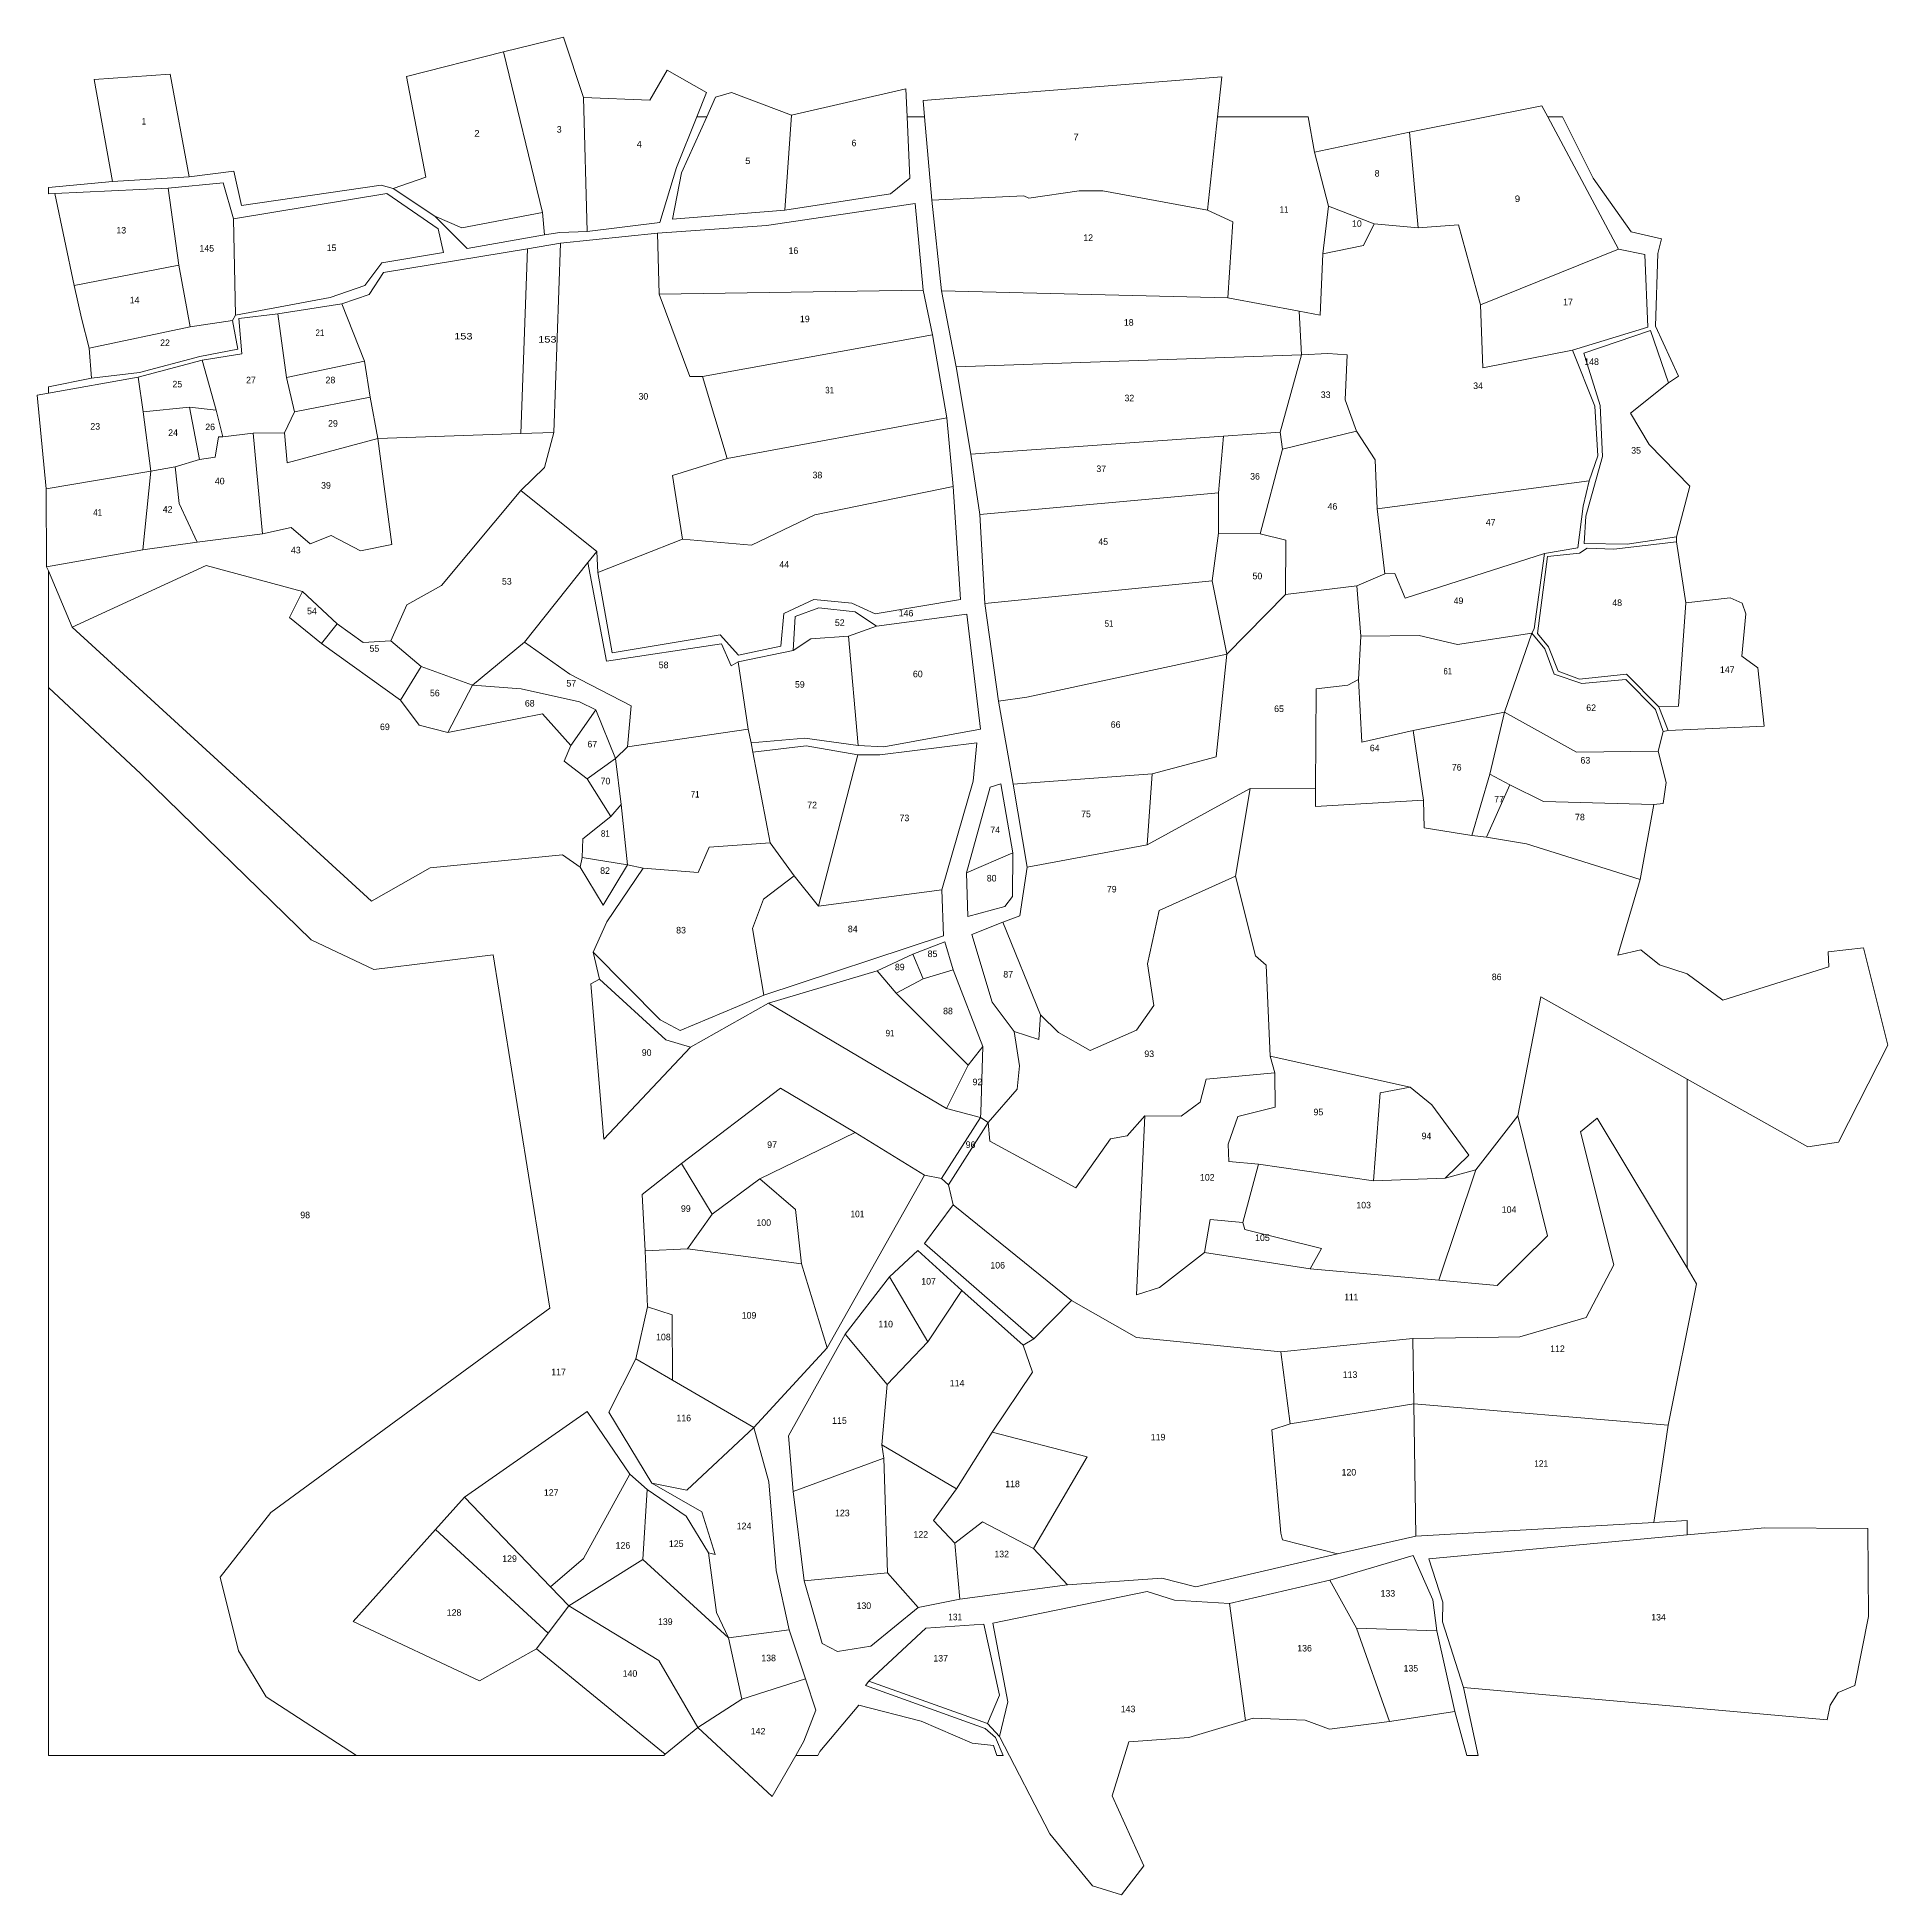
# Model space of a CAD drawing. Header units: metres. Extents: x 364497 to 365061, y 1837957 to 1838524.
import ezdxf

# ---------------------------------------------------------------- set-up
doc = ezdxf.new("R2010")
doc.units = ezdxf.units.M
doc.header["$LTSCALE"] = 0.8
doc.layers.add('10', color=7, linetype='Continuous', lineweight=13)
doc.layers.add('15', color=7, linetype='Continuous')

msp = doc.modelspace()

# ---------------------------------------------------------------- linework, layer by layer
at = {"layer": '10'}
for p, q in [((364638.81, 1838519.77), (364650.71, 1838470.79)), ((364697.81, 1838500), (364700.78, 1838507.46)), ((364726.76, 1838500.54), (364761.62, 1838508.56)), ((364766.91, 1838504.92), (364858.03, 1838512.21)), ((364663.24, 1838505.87), (364664.41, 1838465.03)), ((364700.86, 1838500), (364703.52, 1838505.95)), ((364915.33, 1838495.35), (364955.69, 1838503.33)), ((364691.65, 1838484.54), (364697.81, 1838500)), ((364693.21, 1838482.88), (364700.86, 1838500)), ((364697.81, 1838500), (364700.86, 1838500)), ((364726.76, 1838500.54), (364724.69, 1838471.49)), ((364767.33, 1838500), (364762.02, 1838500)), ((364915.33, 1838495.35), (364886.34, 1838489.2)), ((364886.34, 1838489.2), (364890.59, 1838472.69)), ((364519.57, 1838480.27), (364542.96, 1838481.68)), ((364501.93, 1838476.6), (364536.56, 1838478.25)), ((364501.93, 1838476.6), (364507.82, 1838448.54)), ((364536.56, 1838478.25), (364539.74, 1838454.7)), ((364769.51, 1838474.57), (364772.52, 1838446.86)), ((364556.44, 1838468.83), (364557.03, 1838439.5)), ((364627.78, 1838459.76), (364617.89, 1838469.63)), ((364651.41, 1838464.02), (364650.71, 1838470.79)), ((364890.59, 1838472.69), (364888.86, 1838458.15)), ((364890.59, 1838472.69), (364904.49, 1838467.3)), ((364627.78, 1838459.76), (364651.41, 1838464.02)), ((364655.99, 1838464.7), (364651.41, 1838464.02)), ((364664.41, 1838465.03), (364655.99, 1838464.7)), ((364644.14, 1838403.35), (364646.17, 1838459.75)), ((364888.86, 1838458.15), (364888.06, 1838439.42)), ((364979.06, 1838459.65), (364936.95, 1838442.65)), ((364686.33, 1838445.84), (364766.93, 1838447.12)), ((364859.86, 1838444.77), (364772.52, 1838446.86)), ((364776.99, 1838423.65), (364772.52, 1838446.86)), ((364556.14, 1838437.83), (364557.03, 1838439.5)), ((364589.52, 1838442.92), (364596.42, 1838425.4)), ((364882.37, 1838427.37), (364881.63, 1838440.64)), ((364512.38, 1838429.42), (364543.29, 1838435.93)), ((364546.94, 1838425.78), (364551.13, 1838410.5)), ((364572.59, 1838420.49), (364596.42, 1838425.4)), ((364882.37, 1838427.37), (364776.99, 1838423.65)), ((364882.37, 1838427.37), (364875.83, 1838403.8)), ((364500, 1838415.7), (364527.42, 1838420.58)), ((364707.07, 1838395.74), (364699.6, 1838420.74)), ((364496.56, 1838415.09), (364500, 1838415.7)), ((364499.35, 1838386.51), (364496.56, 1838415.09)), ((364546.1, 1838395.41), (364543.04, 1838411.36)), ((364575.13, 1838409.96), (364598.15, 1838414.45)), ((364707.07, 1838395.74), (364774.11, 1838408.13)), ((364774.11, 1838408.13), (364776.1, 1838387.16)), ((364562.44, 1838403.45), (364565.3, 1838372.78)), ((364781.45, 1838397.03), (364858.53, 1838402.55)), ((364857.06, 1838385.26), (364858.53, 1838402.55)), ((364858.53, 1838402.55), (364875.83, 1838403.8)), ((364876.57, 1838398.57), (364899.13, 1838404.03)), ((364538.66, 1838393.21), (364546.1, 1838395.41)), ((364499.35, 1838386.51), (364531.28, 1838391.86)), ((364528.83, 1838367.83), (364531.28, 1838391.86)), ((364970.13, 1838388.95), (364905.46, 1838380.36)), ((364499.45, 1838362.71), (364499.35, 1838386.51)), ((364565.3, 1838372.78), (364545.42, 1838370.21)), ((364869.72, 1838372.77), (364856.96, 1838372.99)), ((364996.73, 1838370.32), (364996.74, 1838371.86)), ((364499.45, 1838362.71), (364528.83, 1838367.83)), ((364528.83, 1838367.83), (364545.42, 1838370.21)), ((364999.57, 1838351.67), (364996.73, 1838370.32)), ((364499.45, 1838362.71), (364500, 1838361.41)), ((364877.42, 1838354.21), (364859.58, 1838336.01)), ((364899.21, 1838356.89), (364877.42, 1838354.21)), ((364744.13, 1838341.47), (364752.63, 1838344.55)), ((364607.39, 1838322.03), (364583.3, 1838339.23)), ((364744.13, 1838341.47), (364747.05, 1838308.11)), ((364900.45, 1838341.53), (364899.73, 1838328.34)), ((364629.44, 1838326.55), (364613.7, 1838332.25)), ((364629.44, 1838326.55), (364621.91, 1838312.1)), ((364667.04, 1838319.04), (364659.42, 1838308.17)), ((364672.98, 1838304.14), (364667.04, 1838319.04)), ((364713.52, 1838313.18), (364676.65, 1838307.74)), ((364714.88, 1838306.14), (364714.41, 1838309)), ((364916.37, 1838312.76), (364919.61, 1838291.46)), ((364992.69, 1838312.42), (364994.25, 1838312.68)), ((364664.37, 1838297.95), (364672.98, 1838304.14)), ((364746.92, 1838305.27), (364735, 1838259.09)), ((364671.6, 1838286.47), (364664.37, 1838297.95)), ((364835.21, 1838277.84), (364866.64, 1838295.03)), ((364866.64, 1838295.03), (364862.24, 1838268.32)), ((364866.64, 1838295.03), (364886.64, 1838294.92)), ((364919.61, 1838291.46), (364886.61, 1838289.52)), ((364674.78, 1838290.18), (364676.72, 1838271.74)), ((364989.8, 1838290.1), (364985.67, 1838267.27)), ((364720.24, 1838278.4), (364727.5, 1838268.34)), ((364794.26, 1838275.39), (364780.12, 1838269.3)), ((364835.21, 1838277.84), (364798.64, 1838270.99)), ((364662.82, 1838273.94), (364662.26, 1838271.02)), ((364676.72, 1838271.74), (364681.47, 1838270.69)), ((364666.16, 1838245.11), (364668.1, 1838236.84)), ((364695.93, 1838216.11), (364719.7, 1838229.49)), ((364758.65, 1838232.6), (364780.6, 1838210.6)), ((364948.38, 1838195.18), (364955.31, 1838231.49)), ((364955.31, 1838231.49), (365000, 1838206.36)), ((364874.19, 1838208.28), (364872.77, 1838213.32)), ((364915.5, 1838203.9), (364872.77, 1838213.32)), ((365000, 1838206.36), (365000, 1838148.74)), ((365000, 1838206.36), (365036.82, 1838185.66)), ((364935.54, 1838178.71), (364948.38, 1838195.18)), ((364772.45, 1838176.06), (364784.43, 1838194.61)), ((364774.63, 1838174.1), (364786.69, 1838193.08)), ((364784.43, 1838194.61), (364786.69, 1838193.08)), ((364972.54, 1838194.46), (365000, 1838148.74)), ((364869.18, 1838180.39), (364864.4, 1838162.59)), ((364737.59, 1838124.35), (364767.33, 1838177.05)), ((364772.45, 1838176.06), (364774.63, 1838174.1)), ((364774.63, 1838174.1), (364776.06, 1838168.03)), ((364682.76, 1838136.86), (364682.05, 1838153.95)), ((364729.75, 1838149.94), (364694.99, 1838154.53)), ((365000, 1838148.74), (365002.9, 1838143.91)), ((364797.4, 1838125.18), (364778.73, 1838141.88)), ((364812.2, 1838138.81), (364800.66, 1838127.08)), ((364994.19, 1838100.78), (365002.9, 1838143.91)), ((364679.21, 1838120.96), (364682.76, 1838136.86)), ((364743.1, 1838128.47), (364755.94, 1838113.17)), ((364797.4, 1838125.18), (364800.66, 1838127.08)), ((364916.27, 1838127.24), (364876.02, 1838123.08)), ((364876.02, 1838123.08), (364878.92, 1838101.14)), ((364916.58, 1838107.25), (364878.92, 1838101.14)), ((364994.19, 1838100.78), (364916.58, 1838107.25)), ((364754.92, 1838090.64), (364754.29, 1838094.73)), ((364787.95, 1838098.59), (364777.08, 1838081.28)), ((364727.27, 1838080.55), (364754.92, 1838090.64)), ((364754.92, 1838090.64), (364756.02, 1838055.7)), ((364682.69, 1838081.1), (364677.42, 1838085.82)), ((364682.69, 1838081.1), (364681.37, 1838059.76)), ((364730.6, 1838053.3), (364727.27, 1838080.55)), ((364592.93, 1838040.8), (364618.1, 1838068.87)), ((364652.51, 1838037.3), (364618.1, 1838068.87)), ((364893.31, 1838061.53), (364917.22, 1838066.86)), ((364921.17, 1838059.99), (365000, 1838067.26)), ((365000, 1838067.26), (365023.7, 1838069.45)), ((364658.75, 1838045.64), (364681.37, 1838059.76)), ((364810.95, 1838052.07), (364800.53, 1838063.07)), ((364860.37, 1838046.35), (364891.01, 1838053.46)), ((364891.01, 1838053.46), (364899.09, 1838038.85)), ((364653.16, 1838051.47), (364658.75, 1838045.64)), ((364778.1, 1838047.61), (364810.95, 1838052.07)), ((364865.24, 1838010.64), (364860.37, 1838046.35)), ((364929.09, 1838013.41), (364923.61, 1838038.03)), ((364750.34, 1838022.68), (364786.57, 1838009.69)), ((364720.8, 1837987.41), (364698.15, 1838008.48)), ((364786.57, 1838009.69), (364790.22, 1838005.79)), ((364929.09, 1838013.41), (364909.2, 1838010.3)), ((364500, 1838000), (364593.97, 1838000)), ((364593.97, 1838000), (364687.81, 1838000)), ((364687.81, 1838000), (364688.14, 1838000.34))]:
    msp.add_line(p, q, dxfattribs=at)
for points in [[(364605.19, 1838478.15), (364615.18, 1838481.56), (364609.21, 1838512.31), (364638.81, 1838519.77), (364657.12, 1838524.3), (364663.24, 1838505.87)], [(364519.57, 1838480.27), (364513.98, 1838511.4), (364537.18, 1838513.03), (364542.96, 1838481.68)], [(364663.24, 1838505.87), (364683.47, 1838505.03), (364688.82, 1838514.19), (364700.78, 1838507.46)], [(364726.76, 1838500.54), (364708.42, 1838507.41), (364703.52, 1838505.95)], [(364761.62, 1838508.56), (364762.02, 1838500), (364762.88, 1838481.3)], [(364853.61, 1838471.49), (364856.7, 1838500), (364858.03, 1838512.21)], [(364766.91, 1838504.92), (364767.33, 1838500), (364769.51, 1838474.57)], [(364955.69, 1838503.33), (364957.47, 1838500), (364979.06, 1838459.65)], [(364856.7, 1838500), (364884.35, 1838500), (364886.34, 1838489.2)], [(364957.47, 1838500), (364962.01, 1838500), (364971.3, 1838481.31), (364982.96, 1838464.86), (364992.19, 1838462.76), (364991.1, 1838458.24), (364990.36, 1838436.09), (364997.33, 1838420.87), (364994.36, 1838418.78)], [(364915.33, 1838495.35), (364917.92, 1838466.16), (364904.49, 1838467.3)], [(364691.65, 1838484.54), (364686.6, 1838467.74), (364664.41, 1838465.03)], [(364519.57, 1838480.27), (364500, 1838478.41), (364500, 1838476.44), (364501.93, 1838476.6)], [(364556.44, 1838468.83), (364553.33, 1838479.8), (364536.56, 1838478.25)], [(364542.96, 1838481.68), (364556.53, 1838483.38), (364558.92, 1838472.97), (364601.57, 1838479.16), (364605.19, 1838478.15)], [(364693.21, 1838482.88), (364690.45, 1838468.76), (364724.69, 1838471.49)], [(364762.88, 1838481.3), (364756.92, 1838476.45), (364724.69, 1838471.49)], [(364557.03, 1838439.5), (364585.95, 1838444.86), (364596.58, 1838448.54), (364601.76, 1838455.45), (364620.51, 1838458.54), (364618.91, 1838465.77), (364603.27, 1838476.57), (364556.44, 1838468.83)], [(364650.71, 1838470.79), (364626.15, 1838466.14), (364617.89, 1838469.63), (364605.19, 1838478.15)], [(364686.33, 1838445.84), (364685.87, 1838464.45), (364719.12, 1838466.86), (364764.46, 1838473.49), (364766.93, 1838447.12)], [(364853.61, 1838471.49), (364821.74, 1838477.43), (364814.45, 1838477.42), (364799.12, 1838475.12), (364797.59, 1838475.89), (364769.51, 1838474.57)], [(364859.86, 1838444.77), (364861.43, 1838467.94), (364853.61, 1838471.49)], [(364904.49, 1838467.3), (364901.24, 1838460.7), (364888.86, 1838458.15)], [(364685.87, 1838464.45), (364656.23, 1838461.41), (364654.16, 1838403.69)], [(364936.95, 1838442.65), (364930.23, 1838467.01), (364917.92, 1838466.16)], [(364602.26, 1838452.49), (364646.17, 1838459.75), (364656.23, 1838461.41)], [(364964.98, 1838428.75), (364987.98, 1838435.78), (364987.07, 1838457.97), (364979.06, 1838459.65)], [(364556.14, 1838437.83), (364543.29, 1838435.93), (364539.74, 1838454.7), (364507.82, 1838448.54)], [(364602.26, 1838452.49), (364597.85, 1838445.82), (364589.52, 1838442.92)], [(364507.82, 1838448.54), (364510.06, 1838438.51), (364512.38, 1838429.42), (364513.11, 1838420.26), (364527.83, 1838421.96), (364546.19, 1838426.89), (364557.74, 1838429.08), (364556.14, 1838437.83)], [(364769.71, 1838433.45), (364699.6, 1838420.74), (364695.7, 1838420.75), (364686.33, 1838445.84)], [(364766.93, 1838447.12), (364769.71, 1838433.45), (364774.11, 1838408.13)], [(364859.86, 1838444.77), (364881.63, 1838440.64), (364888.06, 1838439.42)], [(364546.94, 1838425.78), (364558.99, 1838427.68), (364558.12, 1838438.47), (364569.95, 1838439.84)], [(364572.59, 1838420.49), (364569.95, 1838439.84), (364589.52, 1838442.92)], [(364936.95, 1838442.65), (364937.71, 1838423.36), (364964.98, 1838428.75)], [(364996.74, 1838371.86), (364981.69, 1838369.54), (364968.57, 1838369.75), (364969.05, 1838378.16), (364974.19, 1838396.31), (364973.45, 1838411.89), (364968.43, 1838427.91), (364988.79, 1838434.74), (364994.36, 1838418.78)], [(364899.13, 1838404.03), (364895.66, 1838413.6), (364896.26, 1838427.33), (364890.4, 1838427.81), (364882.37, 1838427.37)], [(364964.98, 1838428.75), (364971.8, 1838411.65), (364972.77, 1838396.52), (364970.13, 1838388.95)], [(364546.94, 1838425.78), (364527.42, 1838420.58), (364528.88, 1838409.94)], [(364596.42, 1838425.4), (364598.15, 1838414.45), (364600.5, 1838401.88)], [(364789.92, 1838321.68), (364785.7, 1838351.47), (364784.16, 1838378.64), (364781.45, 1838397.03), (364776.99, 1838423.65)], [(364500, 1838415.7), (364500, 1838417.56), (364513.11, 1838420.26)], [(364571.99, 1838403.54), (364575.13, 1838409.96), (364572.59, 1838420.49)], [(364996.74, 1838371.86), (365000.78, 1838387.25), (364988.43, 1838400.03), (364982.7, 1838409.51), (364994.36, 1838418.78)], [(364553.21, 1838402.34), (364551.13, 1838410.5), (364543.04, 1838411.36), (364528.88, 1838409.94), (364531.28, 1838391.86), (364538.66, 1838393.21)], [(364546.1, 1838395.41), (364550.92, 1838396.11), (364551.88, 1838402.31), (364553.21, 1838402.34)], [(364553.21, 1838402.34), (364562.44, 1838403.45), (364571.99, 1838403.54)], [(364571.99, 1838403.54), (364572.84, 1838394.44), (364600.5, 1838401.88), (364604.81, 1838369.52), (364595.2, 1838367.52), (364586.24, 1838372.21), (364579.91, 1838369.66), (364574.08, 1838374.67), (364565.3, 1838372.78)], [(364600.5, 1838401.88), (364644.14, 1838403.35), (364654.16, 1838403.69)], [(364654.16, 1838403.69), (364651.4, 1838393.03), (364644.14, 1838385.94)], [(364869.72, 1838372.77), (364876.57, 1838398.57), (364875.83, 1838403.8)], [(364899.13, 1838404.03), (364904.86, 1838395.27), (364905.46, 1838380.36), (364907.77, 1838360.53), (364910.83, 1838360.65), (364913.95, 1838353.1), (364956.44, 1838366.71)], [(364693.45, 1838371.09), (364690.45, 1838390.49), (364707.07, 1838395.74)], [(364545.42, 1838370.21), (364539.93, 1838381.96), (364538.66, 1838393.21)], [(364956.44, 1838366.71), (364966.65, 1838368.47), (364968.3, 1838381.15), (364970.13, 1838388.95)], [(364588.09, 1838345.26), (364596.05, 1838339.54), (364604.52, 1838340.08), (364609.32, 1838351.03), (364619.95, 1838356.94), (364644.14, 1838385.94)], [(364644.14, 1838385.94), (364667.33, 1838367.35), (364667.59, 1838360.96), (364693.45, 1838371.09)], [(364667.59, 1838360.96), (364672.03, 1838336.42), (364704.99, 1838341.92), (364710.51, 1838335.67), (364723.47, 1838338.42), (364724.4, 1838348.43), (364733.53, 1838352.73), (364745.18, 1838351.58), (364752.26, 1838348.3), (364778.26, 1838352.71), (364776.1, 1838387.16)], [(364776.1, 1838387.16), (364733.84, 1838378.5), (364714.47, 1838369.24), (364693.45, 1838371.09)], [(364855.05, 1838358.39), (364856.96, 1838372.99), (364857.06, 1838385.26), (364784.16, 1838378.64)], [(364877.42, 1838354.21), (364877.52, 1838370.8), (364869.72, 1838372.77)], [(364667.33, 1838367.35), (364664.61, 1838363.95), (364645.22, 1838339.65), (364629.44, 1838326.55)], [(364952.65, 1838342.47), (364953.29, 1838343.74), (364956.44, 1838366.71)], [(364996.73, 1838370.32), (364977.67, 1838368.08), (364969.46, 1838368.41), (364967.17, 1838366.85), (364957.44, 1838365.79), (364954.33, 1838342.34), (364957.69, 1838338.22), (364960.61, 1838330.79), (364967.12, 1838328.44), (364981.51, 1838329.96), (364991.36, 1838319.98), (364994.25, 1838312.68)], [(364500, 1838000), (364500, 1838325.8), (364500, 1838361.41), (364507.24, 1838344.3)], [(364577.48, 1838355.14), (364548.09, 1838363.11), (364507.24, 1838344.3)], [(364710.46, 1838333.71), (364708.3, 1838332.42), (364705.4, 1838339.19), (364670.32, 1838333.9), (364664.61, 1838363.95)], [(364907.77, 1838360.53), (364899.21, 1838356.89), (364900.45, 1838341.53)], [(364859.58, 1838336.01), (364855.05, 1838358.39), (364785.7, 1838351.47)], [(364727.26, 1838337.09), (364727.8, 1838347.54), (364735.11, 1838350.2), (364746.1, 1838348.95), (364752.63, 1838344.55)], [(364747.05, 1838308.11), (364754.85, 1838307.75), (364784.39, 1838313.1), (364780.27, 1838348.22), (364752.63, 1838344.55)], [(364991.36, 1838319.98), (364997.36, 1838320.13), (364999.57, 1838351.67)], [(364994.25, 1838312.68), (365023.55, 1838314.1), (365021.54, 1838331.85), (365016.72, 1838335.38), (365017.91, 1838348.28), (365016.77, 1838351.63), (365013.16, 1838353.26), (364999.57, 1838351.67)], [(364507.24, 1838344.3), (364598.6, 1838260.6), (364616.5, 1838270.81), (364656.86, 1838274.75), (364662.26, 1838271.02)], [(364900.45, 1838341.53), (364918.2, 1838341.74), (364929.94, 1838338.98), (364952.65, 1838342.47)], [(364916.37, 1838312.76), (364944.31, 1838318.32), (364952.65, 1838342.47)], [(364952.65, 1838342.47), (364956.58, 1838337.62), (364959.38, 1838329.95), (364967.83, 1838327.03), (364981.31, 1838328.3), (364990.31, 1838319.09), (364992.69, 1838312.42), (364991.19, 1838306.38), (364966.28, 1838306.11), (364944.31, 1838318.32)], [(364604.52, 1838340.08), (364613.7, 1838332.25), (364607.39, 1838322.03)], [(364672.98, 1838304.14), (364676.65, 1838307.74), (364677.84, 1838320.24), (364659.1, 1838329.91), (364645.22, 1838339.65)], [(364713.52, 1838313.18), (364710.46, 1838333.71), (364727.26, 1838337.09)], [(364727.26, 1838337.09), (364732.65, 1838340.67), (364744.13, 1838341.47)], [(364789.92, 1838321.68), (364798.49, 1838322.93), (364859.58, 1838336.01)], [(364836.77, 1838299.51), (364856.32, 1838304.69), (364859.58, 1838336.01)], [(364500, 1838325.8), (364528.18, 1838299.53), (364580.17, 1838248.8), (364599.32, 1838239.77), (364635.73, 1838244.27), (364652.94, 1838136.43), (364567.87, 1838074.08), (364552.41, 1838054.41), (364558.03, 1838031.92), (364566.47, 1838017.87), (364593.97, 1838000)], [(364667.04, 1838319.04), (364662, 1838321.5), (364644.27, 1838325.4), (364629.44, 1838326.55)], [(364886.61, 1838289.52), (364886.64, 1838294.92), (364886.8, 1838325.48)], [(364899.73, 1838328.34), (364896.44, 1838326.57), (364886.8, 1838325.48)], [(364899.73, 1838328.34), (364900.75, 1838309.14), (364916.37, 1838312.76)], [(364607.39, 1838322.03), (364613.14, 1838314.33), (364621.91, 1838312.1)], [(364791.25, 1838254.28), (364796.42, 1838256.21), (364798.64, 1838270.99), (364794.4, 1838296.31), (364789.92, 1838321.68)], [(364659.42, 1838308.17), (364650.7, 1838317.82), (364621.91, 1838312.1)], [(364944.31, 1838318.32), (364939.8, 1838299.42), (364945.93, 1838296.11)], [(364747.05, 1838308.11), (364730.84, 1838310.37), (364714.41, 1838309), (364713.52, 1838313.18)], [(364746.92, 1838305.27), (364753.64, 1838305.28), (364783.32, 1838309.01), (364782.16, 1838297.31), (364772.58, 1838264.11)], [(364664.37, 1838297.95), (364657.31, 1838303.36), (364659.42, 1838308.17)], [(364672.98, 1838304.14), (364674.78, 1838290.18), (364671.6, 1838286.47)], [(364720.24, 1838278.4), (364714.88, 1838306.14), (364731.21, 1838308.02), (364746.92, 1838305.27)], [(364989.8, 1838290.1), (364992.71, 1838290.48), (364993.64, 1838296.81), (364991.19, 1838306.38)], [(364835.21, 1838277.84), (364836.77, 1838299.51), (364794.4, 1838296.31)], [(364945.93, 1838296.11), (364938.81, 1838280.15), (364934.3, 1838280.68), (364939.8, 1838299.42)], [(364934.3, 1838280.68), (364919.76, 1838283.01), (364919.61, 1838291.46)], [(364989.8, 1838290.1), (364956.2, 1838291.1), (364945.93, 1838296.11)], [(364662.82, 1838273.94), (364663.06, 1838279.62), (364671.6, 1838286.47)], [(364985.67, 1838267.27), (364950.98, 1838278.14), (364938.81, 1838280.15)], [(364720.24, 1838278.4), (364701.65, 1838277.17), (364698.29, 1838269.37), (364681.47, 1838270.69), (364670.33, 1838254.39), (364666.16, 1838245.11)], [(364662.26, 1838271.02), (364669.22, 1838259.39), (364676.72, 1838271.74), (364662.82, 1838273.94)], [(364727.5, 1838268.34), (364718.15, 1838261.24), (364714.8, 1838252.31), (364718.24, 1838232)], [(364772.58, 1838264.11), (364773.09, 1838250.12), (364718.24, 1838232)], [(364772.58, 1838264.11), (364735, 1838259.09), (364727.5, 1838268.34)], [(364802.74, 1838225.93), (364808.23, 1838220.61), (364817.82, 1838215.06), (364831.99, 1838221.25), (364837.3, 1838228.85), (364835.39, 1838241.51), (364838.88, 1838257.75), (364862.24, 1838268.32)], [(364862.24, 1838268.32), (364868.35, 1838243.98), (364871.57, 1838241.11), (364872.77, 1838213.32)], [(364985.67, 1838267.27), (364978.88, 1838244.2), (364985.9, 1838245.77), (364991.58, 1838241.23), (365000, 1838238.52), (365010.86, 1838230.46), (365043.22, 1838240.57), (365042.99, 1838245.14), (365053.81, 1838246.43), (365061.24, 1838216.73), (365046.17, 1838187.07), (365036.82, 1838185.66)], [(364794.62, 1838220.86), (364787.95, 1838229.78), (364781.74, 1838250.49), (364791.25, 1838254.28), (364802.74, 1838225.93)], [(364763.74, 1838244.5), (364773.53, 1838248.19), (364776.03, 1838239.69)], [(364718.24, 1838232), (364710.23, 1838228.49), (364692.74, 1838221.21), (364686.63, 1838224.48), (364666.16, 1838245.11)], [(364773.97, 1838197.43), (364719.7, 1838229.49), (364752.83, 1838239.34), (364758.65, 1838232.6), (364766.9, 1838236.98), (364763.74, 1838244.5), (364752.83, 1838239.34)], [(364695.93, 1838216.11), (364669.47, 1838188.07), (364665.45, 1838235.42), (364668.1, 1838236.84)], [(364695.93, 1838216.11), (364688.43, 1838218.36), (364668.1, 1838236.84)], [(364784.43, 1838194.61), (364773.97, 1838197.43), (364780.6, 1838210.6), (364785.1, 1838216.32), (364776.03, 1838239.69), (364766.9, 1838236.98)], [(364794.62, 1838220.86), (364802.14, 1838218.4), (364802.74, 1838225.93)], [(364794.62, 1838220.86), (364796.33, 1838210.38), (364795.59, 1838203.28), (364786.69, 1838193.08)], [(364784.43, 1838194.61), (364784.48, 1838196.19), (364785.1, 1838216.32)], [(364852.74, 1838153.45), (364838.98, 1838142.72), (364831.95, 1838140.48), (364834.55, 1838195.18), (364845.6, 1838195.05), (364851.37, 1838199.34), (364853.24, 1838206.36), (364874.19, 1838208.28)], [(364869.18, 1838180.39), (364860.21, 1838181.17), (364859.95, 1838186.45), (364862.88, 1838194.94), (364874.34, 1838197.83), (364874.19, 1838208.28)], [(364693.13, 1838180.61), (364723.38, 1838203.6), (364746.17, 1838190.1)], [(364904.26, 1838175.29), (364906.38, 1838202.16), (364915.5, 1838203.9), (364922.13, 1838198.54), (364933.38, 1838183.13), (364926.17, 1838176.08)], [(364786.69, 1838193.08), (364787.2, 1838187.46), (364813.52, 1838173.13), (364824.09, 1838188.14), (364829.13, 1838189), (364834.55, 1838195.18)], [(364948.38, 1838195.18), (364957.39, 1838158.53), (364942.06, 1838143.35), (364924.22, 1838144.99)], [(364746.17, 1838190.1), (364717.06, 1838175.89), (364702.47, 1838165.09), (364693.13, 1838180.61)], [(364746.17, 1838190.1), (364767.33, 1838177.05), (364772.45, 1838176.06)], [(364916.27, 1838127.24), (364948.94, 1838127.68), (364969.16, 1838133.6), (364977.59, 1838149.66), (364967.48, 1838190.24), (364972.54, 1838194.46)], [(364682.05, 1838153.95), (364681.15, 1838171.15), (364693.13, 1838180.61)], [(364852.74, 1838153.45), (364885.01, 1838148.45), (364924.22, 1838144.99), (364935.54, 1838178.71), (364926.17, 1838176.08), (364904.26, 1838175.29), (364869.18, 1838180.39)], [(364717.06, 1838175.89), (364727.94, 1838166.56), (364729.75, 1838149.94)], [(364776.06, 1838168.03), (364767.33, 1838156.21), (364800.66, 1838127.08)], [(364876.02, 1838123.08), (364831.96, 1838127.51), (364812.2, 1838138.81), (364776.06, 1838168.03)], [(364682.05, 1838153.95), (364694.99, 1838154.53), (364702.47, 1838165.09)], [(364864.4, 1838162.59), (364854.42, 1838163.48), (364852.74, 1838153.45)], [(364885.01, 1838148.45), (364888.44, 1838154.61), (364865.01, 1838160.45), (364864.4, 1838162.59)], [(364715.26, 1838100.07), (364737.59, 1838124.35), (364729.75, 1838149.94)], [(364778.73, 1838141.88), (364765.25, 1838154.07), (364756.61, 1838146.01)], [(364743.1, 1838128.47), (364756.61, 1838146.01), (364768.28, 1838126.19)], [(364755.94, 1838113.17), (364768.28, 1838126.19), (364778.73, 1838141.88)], [(364690.45, 1838114.45), (364690.31, 1838134.41), (364682.76, 1838136.86)], [(364743.1, 1838128.47), (364725.82, 1838097.5), (364727.27, 1838080.55)], [(364916.27, 1838127.24), (364916.58, 1838107.25), (364917.22, 1838066.86)], [(364787.95, 1838098.59), (364800.29, 1838116.95), (364797.4, 1838125.18)], [(364684.15, 1838083.02), (364671, 1838104.76), (364679.21, 1838120.96)], [(364679.21, 1838120.96), (364690.45, 1838114.45), (364715.26, 1838100.07)], [(364755.94, 1838113.17), (364754.29, 1838094.73), (364777.08, 1838081.28)], [(364653.16, 1838051.47), (364663.3, 1838060.02), (364677.42, 1838085.82), (364664.36, 1838104.95), (364626.98, 1838078.77)], [(364715.26, 1838100.07), (364694.74, 1838080.94), (364684.15, 1838083.02), (364699.39, 1838074.28), (364703.4, 1838061.3), (364701.45, 1838061.75)], [(364726.02, 1838038.29), (364722.05, 1838056.42), (364719.82, 1838083.51), (364715.26, 1838100.07)], [(364893.31, 1838061.53), (364876.5, 1838065.81), (364876.04, 1838067.76), (364873.28, 1838099.35), (364878.92, 1838101.14)], [(364994.19, 1838100.78), (364989.85, 1838071.1), (364917.22, 1838066.86)], [(364787.95, 1838098.59), (364816.93, 1838091.13), (364800.53, 1838063.07)], [(364618.1, 1838068.87), (364626.98, 1838078.77), (364653.16, 1838051.47)], [(364701.45, 1838061.75), (364694.57, 1838072.94), (364682.69, 1838081.1)], [(364776.59, 1838064.79), (364770.08, 1838071.65), (364777.08, 1838081.28)], [(364800.53, 1838063.07), (364785.01, 1838071.25), (364776.59, 1838064.79)], [(364989.85, 1838071.1), (365000, 1838071.65), (365000, 1838067.26)], [(364730.6, 1838053.3), (364756.02, 1838055.7), (364765.37, 1838045.13), (364778.1, 1838047.61), (364776.59, 1838064.79)], [(364931.79, 1838020.7), (365042.69, 1838010.87), (365043.69, 1838015.31), (365046.12, 1838019.2), (365051.19, 1838021.32), (365055.37, 1838042.41), (365055.15, 1838069.17), (365023.7, 1838069.45)], [(364681.37, 1838059.76), (364707.54, 1838035.89), (364711.6, 1838017.14)], [(364707.54, 1838035.89), (364703.86, 1838043.61), (364701.45, 1838061.75)], [(364810.95, 1838052.07), (364839.75, 1838054.04), (364850.13, 1838051.41), (364893.31, 1838061.53)], [(364891.01, 1838053.46), (364916.43, 1838061.02), (364922.37, 1838047.47), (364923.61, 1838038.03)], [(364931.79, 1838020.7), (364925.37, 1838040.76), (364925.41, 1838046.78), (364921.17, 1838059.99)], [(364765.37, 1838045.13), (364750.93, 1838033.34), (364740.77, 1838031.65), (364736.11, 1838034.08), (364730.6, 1838053.3)], [(364790.22, 1838005.79), (364792.73, 1838016.33), (364788.12, 1838040.32), (364835.29, 1838050.02), (364843.57, 1838047.35), (364860.37, 1838046.35)], [(364648.92, 1838032.5), (364652.51, 1838037.3), (364658.75, 1838045.64)], [(364698.15, 1838008.48), (364686.28, 1838028.89), (364658.75, 1838045.64)], [(364648.92, 1838032.5), (364631.49, 1838022.69), (364592.93, 1838040.8)], [(364730.96, 1838023.32), (364726.02, 1838038.29), (364707.54, 1838035.89)], [(364786.57, 1838009.69), (364790.17, 1838018.37), (364785.45, 1838040.06), (364767.7, 1838038.81), (364750.34, 1838022.68)], [(364923.61, 1838038.03), (364899.09, 1838038.85), (364909.2, 1838010.3)], [(364698.15, 1838008.48), (364688.14, 1838000.34), (364648.92, 1838032.5)], [(364730.96, 1838023.32), (364711.6, 1838017.14), (364698.15, 1838008.48)], [(364750.34, 1838022.68), (364749.31, 1838021.27), (364785.8, 1838008.14), (364788.96, 1838005.47), (364791.28, 1838000), (364789.41, 1838000), (364788.4, 1838003.05), (364781.81, 1838003.72), (364766.31, 1838010.4), (364747.3, 1838015.27), (364735.42, 1838001.15), (364734.79, 1838000), (364728.01, 1838000)], [(364730.5, 1838004.34), (364734.19, 1838013.75), (364730.96, 1838023.32)], [(364931.79, 1838020.7), (364936.23, 1838000), (364932.74, 1838000), (364929.09, 1838013.41)], [(364790.22, 1838005.79), (364805.54, 1837976.07), (364818.56, 1837960.18), (364827.4, 1837957.43), (364834.26, 1837966.25), (364824.61, 1837987.65), (364829.63, 1838004.16), (364848, 1838005.42), (364865.24, 1838010.64)], [(364909.2, 1838010.3), (364890.83, 1838007.94), (364883.44, 1838010.73), (364867.63, 1838011.36), (364865.24, 1838010.64)], [(364720.8, 1837987.41), (364728.01, 1838000), (364730.5, 1838004.34)]]:
    msp.add_lwpolyline(points, dxfattribs=at)
for points in [[(364577.48, 1838355.14), (364573.57, 1838347.23), (364583.3, 1838339.23), (364588.09, 1838345.26)], [(364794.26, 1838275.39), (364794.19, 1838262.12), (364791.8, 1838258.99), (364780.49, 1838255.93), (364780.12, 1838269.3), (364787.38, 1838295.48), (364790.58, 1838296.47)]]:
    msp.add_lwpolyline(points, close=True, dxfattribs=at)

# ---------------------------------------------------------------- texts
at = {"layer": '15'}
for s, width, p in [('1', 0.85, (364528.51, 1838497.64)), ('2', 1.1, (364629.94, 1838493.95)), ('4', 1.05, (364679.48, 1838490.61)), ('7', 1.1, (364812.72, 1838492.84)), ('5', 1.1, (364712.59, 1838485.57)), ('9', 1.1, (364947.41, 1838473.98)), ('11', 0.9, (364875.68, 1838470.7)), ('21', 0.9, (364581.49, 1838433.1)), ('153', 1.25, (364623.81, 1838432.04)), ('153', 1.25, (364649.45, 1838431.09)), ('31', 0.9, (364737.01, 1838415.59)), ('41', 0.9, (364513.69, 1838378.28)), ('51', 0.9, (364822.26, 1838344.37)), ('61', 0.9, (364925.64, 1838329.83)), ('71', 0.9, (364695.99, 1838292.27)), ('81', 0.9, (364668.58, 1838280.28)), ('91', 0.9, (364755.46, 1838219.38)), ('101', 0.95, (364744.71, 1838164.2)), ('111', 0.95, (364895.42, 1838138.86)), ('121', 0.95, (364953.34, 1838088.05)), ('131', 0.95, (364774.55, 1838041.23))]:
    msp.add_text(s, height=2, dxfattribs=dict(at, width=width)).set_placement(p)
for s, p in [('3', (364655.1, 1838495.16)), ('6', (364745.04, 1838491.02)), ('8', (364904.66, 1838481.75)), ('10', (364897.74, 1838466.42)), ('13', (364520.73, 1838464.39)), ('12', (364815.76, 1838462.1)), ('145', (364546.08, 1838458.86)), ('15', (364584.91, 1838459.03)), ('16', (364725.82, 1838458.15)), ('14', (364524.79, 1838443.06)), ('17', (364962.17, 1838442.5)), ('19', (364729.3, 1838437.32)), ('18', (364828.14, 1838436.25)), ('22', (364534.08, 1838430.04)), ('148', (364968.62, 1838424.26)), ('25', (364537.84, 1838417.42)), ('27', (364560.31, 1838418.68)), ('28', (364584.55, 1838418.68)), ('33', (364888.22, 1838414.18)), ('34', (364934.72, 1838416.92)), ('30', (364680.04, 1838413.7)), ('32', (364828.33, 1838413.19)), ('23', (364512.8, 1838404.54)), ('26', (364547.85, 1838404.38)), ('29', (364585.32, 1838405.44)), ('24', (364536.54, 1838402.61)), ('35', (364982.94, 1838397.21)), ('37', (364819.75, 1838391.59)), ('40', (364550.78, 1838387.83)), ('39', (364583.19, 1838386.52)), ('38', (364733.14, 1838389.68)), ('36', (364866.67, 1838389.28)), ('46', (364890.3, 1838380.12)), ('42', (364534.88, 1838379.21)), ('47', (364938.58, 1838375.28)), ('45', (364820.34, 1838369.36)), ('43', (364574, 1838366.78)), ('44', (364723.03, 1838362.41)), ('50', (364867.39, 1838358.86)), ('53', (364638.38, 1838357.24)), ('54', (364578.92, 1838348.18)), ('146', (364759.44, 1838347.53)), ('49', (364928.76, 1838351.32)), ('48', (364977.17, 1838350.72)), ('52', (364739.96, 1838344.64)), ('55', (364597.97, 1838336.75)), ('58', (364686.21, 1838331.73)), ('147', (365010.01, 1838330.28)), ('57', (364658.05, 1838326.12)), ('59', (364727.78, 1838325.79)), ('60', (364763.77, 1838328.98)), ('56', (364616.41, 1838323.17)), ('68', (364645.37, 1838320.03)), ('65', (364873.99, 1838318.36)), ('62', (364969.23, 1838318.67)), ('69', (364601.17, 1838312.85)), ('66', (364824.13, 1838313.55)), ('67', (364664.46, 1838307.57)), ('64', (364903.19, 1838306.4)), ('63', (364967.46, 1838302.64)), ('70', (364668.47, 1838296.3)), ('76', (364928.2, 1838300.49)), ('77', (364941.14, 1838290.78)), ('72', (364731.52, 1838289)), ('73', (364759.68, 1838285.05)), ('75', (364815.09, 1838286.24)), ('78', (364965.8, 1838285.31)), ('74', (364787.39, 1838281.41)), ('82', (364668.35, 1838268.98)), ('80', (364786.31, 1838266.66)), ('79', (364822.95, 1838263.31)), ('83', (364691.54, 1838250.8)), ('84', (364743.92, 1838251.16)), ('89', (364758.27, 1838239.55)), ('85', (364768.26, 1838243.58)), ('87', (364791.35, 1838237.34)), ('86', (364940.4, 1838236.55)), ('88', (364772.98, 1838226.14)), ('90', (364681.04, 1838213.45)), ('93', (364834.38, 1838213.07)), ('92', (364781.96, 1838204.49)), ('95', (364886.01, 1838195.3)), ('94', (364918.97, 1838187.99)), ('97', (364719.31, 1838185.34)), ('96', (364779.87, 1838185.35)), ('102', (364851.36, 1838175.38)), ('99', (364692.99, 1838165.85)), ('103', (364899.06, 1838166.9)), ('104', (364943.44, 1838165.55)), ('98', (364576.85, 1838163.9)), ('100', (364716.02, 1838161.55)), ('105', (364868.18, 1838156.96)), ('106', (364787.4, 1838148.55)), ('107', (364766.32, 1838143.66)), ('109', (364711.54, 1838133.25)), ('108', (364685.41, 1838126.65)), ('110', (364753.22, 1838130.59)), ('112', (364958.21, 1838123.07)), ('117', (364653.43, 1838115.99)), ('113', (364894.93, 1838115.18)), ('114', (364775.03, 1838112.58)), ('116', (364691.62, 1838101.94)), ('115', (364739.13, 1838101.15)), ('119', (364836.36, 1838096.1)), ('120', (364894.56, 1838085.39)), ('118', (364791.93, 1838081.83)), ('127', (364651.18, 1838079.2)), ('124', (364710.01, 1838068.98)), ('123', (364740.01, 1838072.96)), ('126', (364673.06, 1838063.07)), ('125', (364689.33, 1838063.6)), ('122', (364763.95, 1838066.42)), ('129', (364638.48, 1838059.03)), ('132', (364788.62, 1838060.42)), ('133', (364906.45, 1838048.43)), ('128', (364621.53, 1838042.58)), ('130', (364746.57, 1838044.67)), ('134', (364989.04, 1838041.15)), ('139', (364685.99, 1838039.78)), ('138', (364717.51, 1838028.71)), ('137', (364770.01, 1838028.63)), ('136', (364881.04, 1838031.69)), ('140', (364675.21, 1838023.98)), ('135', (364913.47, 1838025.57)), ('143', (364827.18, 1838013.14)), ('142', (364714.3, 1838006.36))]:
    msp.add_text(s, height=2, dxfattribs=at).set_placement(p)

doc.saveas('drawing.dxf')
